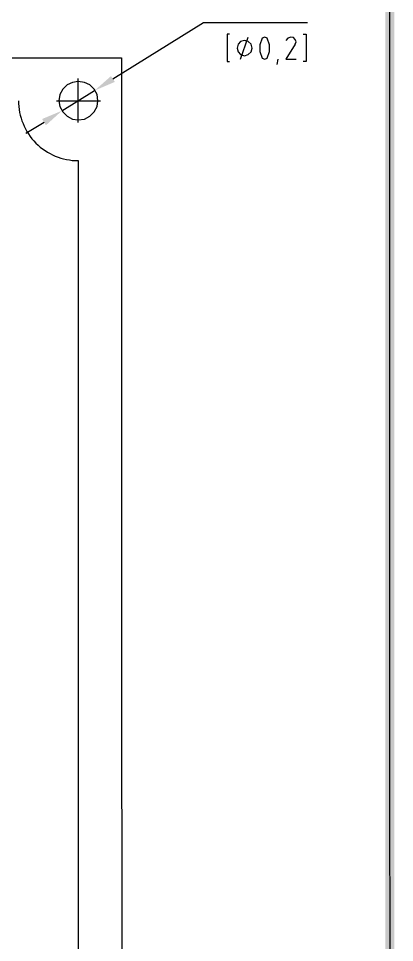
# Model space of a CAD drawing. Header units: millimetres. Extents: x -26542 to -511, y 85916 to 91363.
# Drawn here: x -926 to -511, y 89599 to 90617 of the extents above; entities that cross this region are included whole.
import ezdxf

# ---------------------------------------------------------------- set-up
doc = ezdxf.new("R2010")
doc.units = ezdxf.units.MM
doc.layers.add('PDF_Geometry', color=7, linetype='Continuous')
doc.layers.add('PDF_Solid Fills', color=7, linetype='Continuous')

msp = doc.modelspace()

# ---------------------------------------------------------------- hatches: boundary and pattern name
at = {"layer": 'PDF_Solid Fills', "transparency": 33554559, "extrusion": (-0.004685415688226653, -0.01745240643729066, 0.9998367168639969)}
for points in [[(-24183.36631052662, 88119.69491136447), (-24190.49346205825, 88107.33495845925), (-23306.89185272402, 84855.50410905108)], [(-24190.49346205825, 88107.33495845925), (-23306.89185272402, 84855.50410905108), (-23319.25175490696, 84862.6321131466)], [(-24275.05424529675, 87257.16654136684), (-24269.29930801946, 87252.11409106059), (-24288.35991039325, 87237.09964989871)], [(-24336.13435174793, 87191.83282434475), (-24330.24145703693, 87186.26763056032), (-24317.44951840164, 87206.19658030057)]]:
    msp.add_hatch(color=256, dxfattribs=at).paths.add_polyline_path(points)

# ---------------------------------------------------------------- linework, layer by layer
at = {"layer": 'PDF_Geometry', "lineweight": 25, "extrusion": (-0.004685415688226653, -0.01745240643729066, 0.9998367168639968)}
for points in [[(-24187.1171488926, 88113.18961947551), (-23313.39676300797, 84859.25560917752)], [(-24272.17726332054, 87254.6400457155), (-24191.87508952152, 87340.52998554241), (-24081.1029356037, 87370.27364006825)], [(-24160.87725796818, 87335.65783557622), (-24163.44158639328, 87334.96928258007), (-24155.59260049288, 87305.73786875978), (-24153.0282720679, 87306.42642175965)], [(-24082.41365981055, 87356.72625461966), (-24079.33651786682, 87357.55250420887), (-24071.48753197026, 87328.32109039277), (-24074.56467391027, 87327.49484080309)], [(-24132.7807588334, 87327.25715017086), (-24134.90802864148, 87331.0845259619), (-24138.81135013397, 87333.33515747031), (-24143.18925145222, 87333.2592117684), (-24147.016627245, 87331.1319419588), (-24148.75451527513, 87327.36657790141), (-24148.67849953473, 87322.9884157409), (-24146.55122972676, 87319.16103995033), (-24143.298679183, 87317.28545532282), (-24138.78282043093, 87316.84865755029), (-24135.09340207384, 87319.48867083434), (-24132.70474309113, 87322.87898801034), (-24132.7807588334, 87327.25715017086)], [(-24141.92152246099, 87312.1576510407), (-24140.0505687386, 87337.95133168437)], [(-24124.90280104394, 87340.91911593406), (-24125.53897626302, 87333.05072205747), (-24123.61122397508, 87325.87133282423), (-24119.11926402687, 87319.37990486575)], [(-24119.77466587676, 87342.29608185263), (-24122.61412664608, 87342.63322593085), (-24124.90280104394, 87340.91911593406)], [(-24113.99112885771, 87320.75687078433), (-24113.35521448101, 87328.62519462407), (-24115.28296676895, 87335.80458386103), (-24119.77466587676, 87342.29608185263)], [(-24094.92167505762, 87350.06898197392), (-24097.72264129343, 87348.21731546475), (-24099.08586404216, 87345.10206059273)], [(-24088.24024276761, 87343.61566694733), (-24093.71548683813, 87325.10155091947), (-24082.94535962318, 87327.99345950456)], [(-24088.24024276761, 87343.61566694733), (-24087.90264705091, 87346.45552863274), (-24089.61734876537, 87348.74432379752), (-24091.7068365243, 87350.3824180481), (-24094.92167505762, 87350.06898197392)], [(-25638.78542575671, 86911.8810645747), (-24269.0047676987, 87279.68363258941), (-23839.92481741821, 85681.69202576298), (-25209.70547547622, 85313.8894577478), (-25638.78542575671, 86911.8810645747)], [(-24119.11926402687, 87319.37990486575), (-24116.2798032593, 87319.04276079498), (-24113.99112885771, 87320.75687078433)], [(-24101.43191927101, 87316.98166265804), (-24101.92050310678, 87322.89840544481)], [(-24281.87837722851, 87227.29365966469), (-24284.69412999577, 87233.68510304205), (-24289.28587406885, 87238.50009799562), (-24295.14079592715, 87241.87634112267), (-24301.47035799164, 87242.92571117729), (-24308.41271815414, 87242.16117745172), (-24314.29121759348, 87239.48315629596), (-24319.24394415878, 87235.40435616113), (-24322.62018728384, 87229.54943430284), (-24324.1824662541, 87223.08201020723), (-24323.41796755267, 87216.13978046039), (-24320.7399113751, 87210.26115060551), (-24316.14816730563, 87205.44615564821), (-24310.2933154843, 87202.07017336739), (-24303.82585636841, 87200.50776397204), (-24297.3965705632, 87201.1345310635), (-24291.00499676657, 87203.9503188529), (-24286.19016725256, 87208.5421583252), (-24282.81385408877, 87214.396819341), (-24281.25157511851, 87220.86424344033), (-24281.87837722851, 87227.29365966469)], [(-24296.7076263018, 87198.5703076995), (-24309.23857648391, 87245.23842445249)], [(-24317.44951840164, 87206.19658030057), (-24288.35991039325, 87237.09964989917)], [(-24325.98190471611, 87215.45133252116), (-24279.31378796126, 87227.98228270514)], [(-24333.11909111706, 87188.79395111836), (-24349.44014726556, 87171.76589786028)], [(-24285.82930572168, 87158.05643980997), (-23915.54811150406, 85779.04481239757)]]:
    msp.add_lwpolyline(points, dxfattribs=at)
msp.add_arc((-24302.85539249792, 87221.34709664673), 65.73135837319404, 194.7660899444562, 285.0568007653442, dxfattribs=at)

doc.saveas('drawing.dxf')
